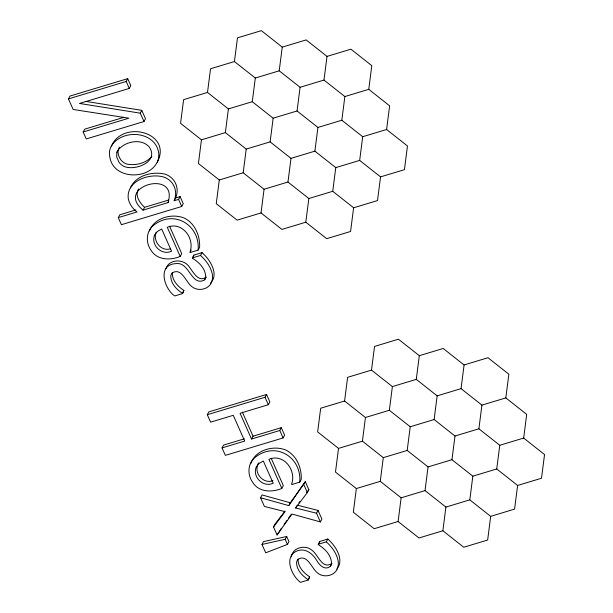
<?xml version="1.0" encoding="UTF-8"?>
<svg xmlns="http://www.w3.org/2000/svg" width="613" height="613" viewBox="0 0 613 613"><rect width="100%" height="100%" fill="white"/><g stroke="black" fill="none" stroke-linecap="round" stroke-linejoin="round"><path stroke-width="0.92" d="M201.455 139.825L198.42 163.51L219.293 179.984L243.192 172.774L264.065 189.248L287.964 182.038L308.837 198.512L332.736 191.302L353.609 207.776L377.508 200.566L380.543 176.881L359.67 160.399L335.771 167.617L314.898 151.143L290.999 158.353L270.126 141.879L246.227 149.089L225.354 132.615L201.455 139.825L180.582 123.351L183.609 99.658L207.508 92.448L228.381 108.922L252.28 101.712L273.153 118.186L297.052 110.976L317.925 127.45L341.832 120.24L362.697 136.714L386.604 129.504L407.469 145.978L404.442 169.663L380.543 176.881M207.508 92.448L210.543 68.763L234.442 61.553L255.314 78.027L279.214 70.817L300.086 87.291L323.986 80.073L344.858 96.555L368.758 89.337L389.63 105.819L386.604 129.504M219.293 179.984L216.259 203.677L237.131 220.151L261.031 212.941L281.903 229.415L305.803 222.205L326.675 238.679L350.582 231.469L353.609 207.776M225.354 132.615L228.381 108.922M234.442 61.553L237.476 37.86L261.376 30.65L282.248 47.124L306.148 39.914L327.02 56.388L350.92 49.178L371.792 65.652L368.758 89.337M243.192 172.774L246.227 149.089M252.28 101.712L255.314 78.027M261.031 212.941L264.065 189.248M270.126 141.879L273.153 118.186M279.214 70.817L282.248 47.124M287.964 182.038L290.999 158.353M297.052 110.976L300.086 87.291M305.803 222.205L308.837 198.512M314.898 151.143L317.925 127.45M323.986 80.073L327.02 56.388M332.736 191.302L335.771 167.617M341.832 120.24L344.858 96.555M359.67 160.399L362.697 136.714M338.522 448.387L335.487 472.079L356.36 488.553L380.259 481.343L401.132 497.817L425.031 490.607L445.904 507.081L469.803 499.871L490.676 516.345L514.575 509.127L517.61 485.442L496.737 468.968L472.838 476.178L451.965 459.704L428.066 466.914L407.193 450.44L383.294 457.65L362.421 441.176L338.522 448.387L317.649 431.912L320.676 408.227L344.583 401.017L365.448 417.491L389.355 410.281L410.22 426.755L434.127 419.537L454.992 436.019L478.899 428.801L499.771 445.283L523.671 438.065L544.543 454.547L541.509 478.232L517.61 485.442M344.583 401.017L347.609 377.324L371.509 370.114L392.381 386.588L416.281 379.378L437.153 395.852L461.053 388.642L481.925 405.116L505.825 397.906L526.697 414.38L523.671 438.065M356.36 488.553L353.333 512.238L374.198 528.712L398.105 521.502L418.97 537.976L442.877 530.766L463.742 547.24L487.649 540.03L490.676 516.345M362.421 441.176L365.448 417.491M371.509 370.114L374.543 346.429L398.442 339.211L419.315 355.693L443.214 348.475L464.087 364.957L487.986 357.739L508.859 374.221L505.825 397.906M380.259 481.343L383.294 457.65M389.355 410.281L392.381 386.588M398.105 521.502L401.132 497.817M407.193 450.44L410.22 426.755M416.281 379.378L419.315 355.693M425.031 490.607L428.066 466.914M434.127 419.537L437.153 395.852M442.877 530.766L445.904 507.081M451.965 459.704L454.992 436.019M461.053 388.642L464.087 364.957M469.803 499.871L472.838 476.178M478.899 428.801L481.925 405.116M496.737 468.968L499.771 445.283M291.351 556.865C292.401 547.693 304.791 544.513 311.481 549.869C318.07 554.121 322.04 570.113 332.001 563.378L330.476 566.205C324.852 571.101 319.105 564.857 316.431 560.014C312.622 553.738 305.588 548.06 297.849 550.65C283.068 555.776 291.359 575.737 300.5 582.35L308.293 579.998L309.649 576.802C303.642 572.971 297.726 566.726 298.102 559.125M156.139 232.227C152.507 240.786 161.012 251.836 170.391 248.832M257.567 465.121C254.364 473.933 263.713 484.209 272.908 480.699M189.984 252.104C195.064 238.426 182.138 221.063 167.272 227.308L180.207 256.426C170.475 260.556 157.066 260.31 151.036 250.296C145.273 242.334 146.101 230.143 154.668 224.488C175.111 209.416 200.282 225.875 198.114 250.119L190.168 252.518L191.118 249.989M168.031 202.596C178.858 168.353 113.788 186.352 143.067 210.136L168.031 202.596L168.79 201.187M174.161 200.75C176.575 195.064 176.046 188.337 172.368 183.31A15.532 13.685 28.3 0 0 163.41 176.95C149.074 172.92 125.956 180.912 128.293 198.811A21.976 19.371 28.3 0 0 137.021 211.96L118.255 217.623L121.397 224.687L181.716 206.489L183.241 203.669L180.099 196.597L175.678 197.93L174.161 200.75L178.575 199.417L180.099 196.597M175.678 197.93C178.099 192.244 177.563 185.517 173.885 180.49A15.532 13.685 28.3 0 0 164.928 174.13C152.491 171.157 135.841 175.188 130.469 187.877M149.48 230.894C154.231 217.745 171.947 213.086 184.13 218.006C194.957 223.209 200.122 235.767 199.631 247.3L198.114 250.119M250.809 463.658C255.177 449.98 273.321 444.992 285.75 450.019C296.577 455.221 301.742 467.78 301.251 479.32L299.734 482.14L291.78 484.538L291.596 484.124C296.684 470.439 283.758 453.076 268.892 459.329L281.819 488.438C272.095 492.568 258.686 492.331 252.656 482.308C246.893 474.355 247.721 462.164 256.288 456.509C276.731 441.429 301.902 457.888 299.734 482.14M172.33 272.731C171.947 280.325 177.862 286.57 183.869 290.401L182.521 293.596L174.728 295.949C163.939 288.654 156.867 264.264 176.268 263.605C189.624 261.805 191.463 287.351 204.704 279.804L205.753 277.329C205.753 268.992 199.248 262.349 192.513 258.295L193.861 255.1L202.045 252.633C207.14 257.222 211.431 262.824 213.378 269.482A18.467 16.275 28.3 0 1 213.362 278.9L210.474 283.336M330.476 566.205L331.533 563.73C331.533 555.393 325.028 548.75 318.285 544.696L319.641 541.501L327.817 539.026C332.913 543.624 337.211 549.225 339.15 555.884A18.467 16.275 28.3 0 1 339.135 565.301L336.828 569.063M165.962 268.594C169.288 258.64 184.138 258.709 189.379 267.069C193.302 272.072 198.528 282.968 206.221 276.984L204.704 279.804M119.405 147.112C116.884 150.921 118.102 155.84 120.508 159.38A10.95 9.647 28.3 0 0 126.952 164.092C135.573 165.87 145.948 163.227 151.871 156.553M138.561 188.957C134.485 195.44 139.795 202.949 144.584 207.309L168.659 200.045M83.161 131.987L128.868 118.194L73.154 109.459L68.457 98.892L69.982 96.065L127.703 78.648L130.791 85.605L129.274 88.433L79.498 103.451L140.27 113.175L143.978 121.527L86.257 138.944L83.161 131.987L84.678 129.167L123.987 117.305M68.457 98.892L126.186 81.475L127.703 78.648M140.27 113.175L141.787 110.355L85.69 101.375M143.978 121.527L145.496 118.707L141.787 110.355M118.255 217.623L119.773 214.795L135.856 209.945M143.067 210.136L144.584 207.309M180.207 256.426L181.724 253.598L169.556 226.205M192.513 258.295L193.861 255.1M192.344 257.92L200.52 255.452L202.045 252.633M182.521 293.596L183.869 290.401M222.052 447.911L244.694 441.076L233.246 415.315L210.611 422.15L207.301 414.702L208.818 411.882L266.548 394.458L269.85 401.906L268.333 404.733L240.074 413.262L251.514 439.023L279.781 430.495L281.298 427.675L284.608 435.115L283.083 437.943L225.362 455.359L222.052 447.911L223.576 445.092L244.403 438.801M207.301 414.702L265.023 397.285L266.548 394.458M251.514 439.023L253.039 436.195L281.298 427.675M320.392 521.924L291.964 514.039L277.091 534.988L273.513 526.942L285.106 511.671L264.41 506.445L260.548 497.756L262.073 494.936L290.309 502.79L305.305 481.718L308.868 489.726L307.343 492.553L295.65 507.978L316.53 513.234L320.392 521.924L321.909 519.104L318.055 510.414L297.167 505.158M281.819 488.438L283.344 485.619L271.168 458.217M261.996 544.451L263.513 541.631L286.677 536.475L288.953 541.585L287.428 544.413L265.705 552.803L261.996 544.451L285.16 539.294L286.677 536.475M273.513 526.942L275.038 524.123L284.968 511.035M260.548 497.756L288.792 505.61L290.309 502.79M288.792 505.61L305.305 481.718M277.091 534.988L281.367 528.291M295.65 507.978L296.784 505.863M316.53 513.234L318.055 510.414M318.668 543.992L319.81 541.877M318.116 544.321L326.3 541.854L327.817 539.026M308.293 579.998L309.649 576.802M157.25 162.322C172.276 133.856 126.63 120.255 112.777 143.312A19.287 16.995 28.3 0 0 111.589 146.155M284.118 524.406L286.876 520.529M288.524 518.2L291.282 514.322M298.837 502.951L299.949 501.488M306.638 492.668L308.868 489.726M257.759 464.248L258.839 462.83M182.352 293.221C176.345 289.397 170.429 283.152 170.805 275.551L171.908 273.168C181.525 266.747 185.739 282.08 191.8 286.562C197.915 291.834 209.102 289.589 211.837 281.719A18.467 16.275 28.3 0 0 211.86 272.31C209.914 265.644 205.616 260.042 200.52 255.452M308.124 579.622C302.117 575.799 296.209 569.546 296.585 561.952L297.68 559.569C307.297 553.148 311.511 568.481 317.572 572.963C323.695 578.235 334.882 575.99 337.617 568.121A18.467 16.275 28.3 0 0 337.633 558.711C335.694 552.045 331.395 546.444 326.3 541.854M126.186 81.475L129.274 88.433M178.575 199.417L181.716 206.489M265.023 397.285L268.333 404.733M279.781 430.495L283.083 437.943M303.787 484.538L307.343 492.553M242.357 412.151L253.039 436.195M285.16 539.294L287.428 544.413M158.92 155.894C156.468 179.778 114.141 182.122 109.888 157.441A19.287 16.995 28.3 0 1 111.252 146.139C122.692 127.573 158.46 131.343 158.92 155.894M116.83 152.131L116.677 157.005L118.983 162.2A10.95 9.647 28.3 0 0 125.427 166.92C136.73 170.475 159.058 161.257 149.304 147.158C141.182 137.266 122.47 141.772 116.83 152.131M154.622 235.055C150.514 244.955 161.548 255.897 171.563 251.223L161.686 228.994L157.334 231.507L154.622 235.055M256.242 467.068C252.135 476.968 263.169 487.917 273.183 483.243L263.306 461.014L258.947 463.52L256.242 467.068"/></g></svg>
